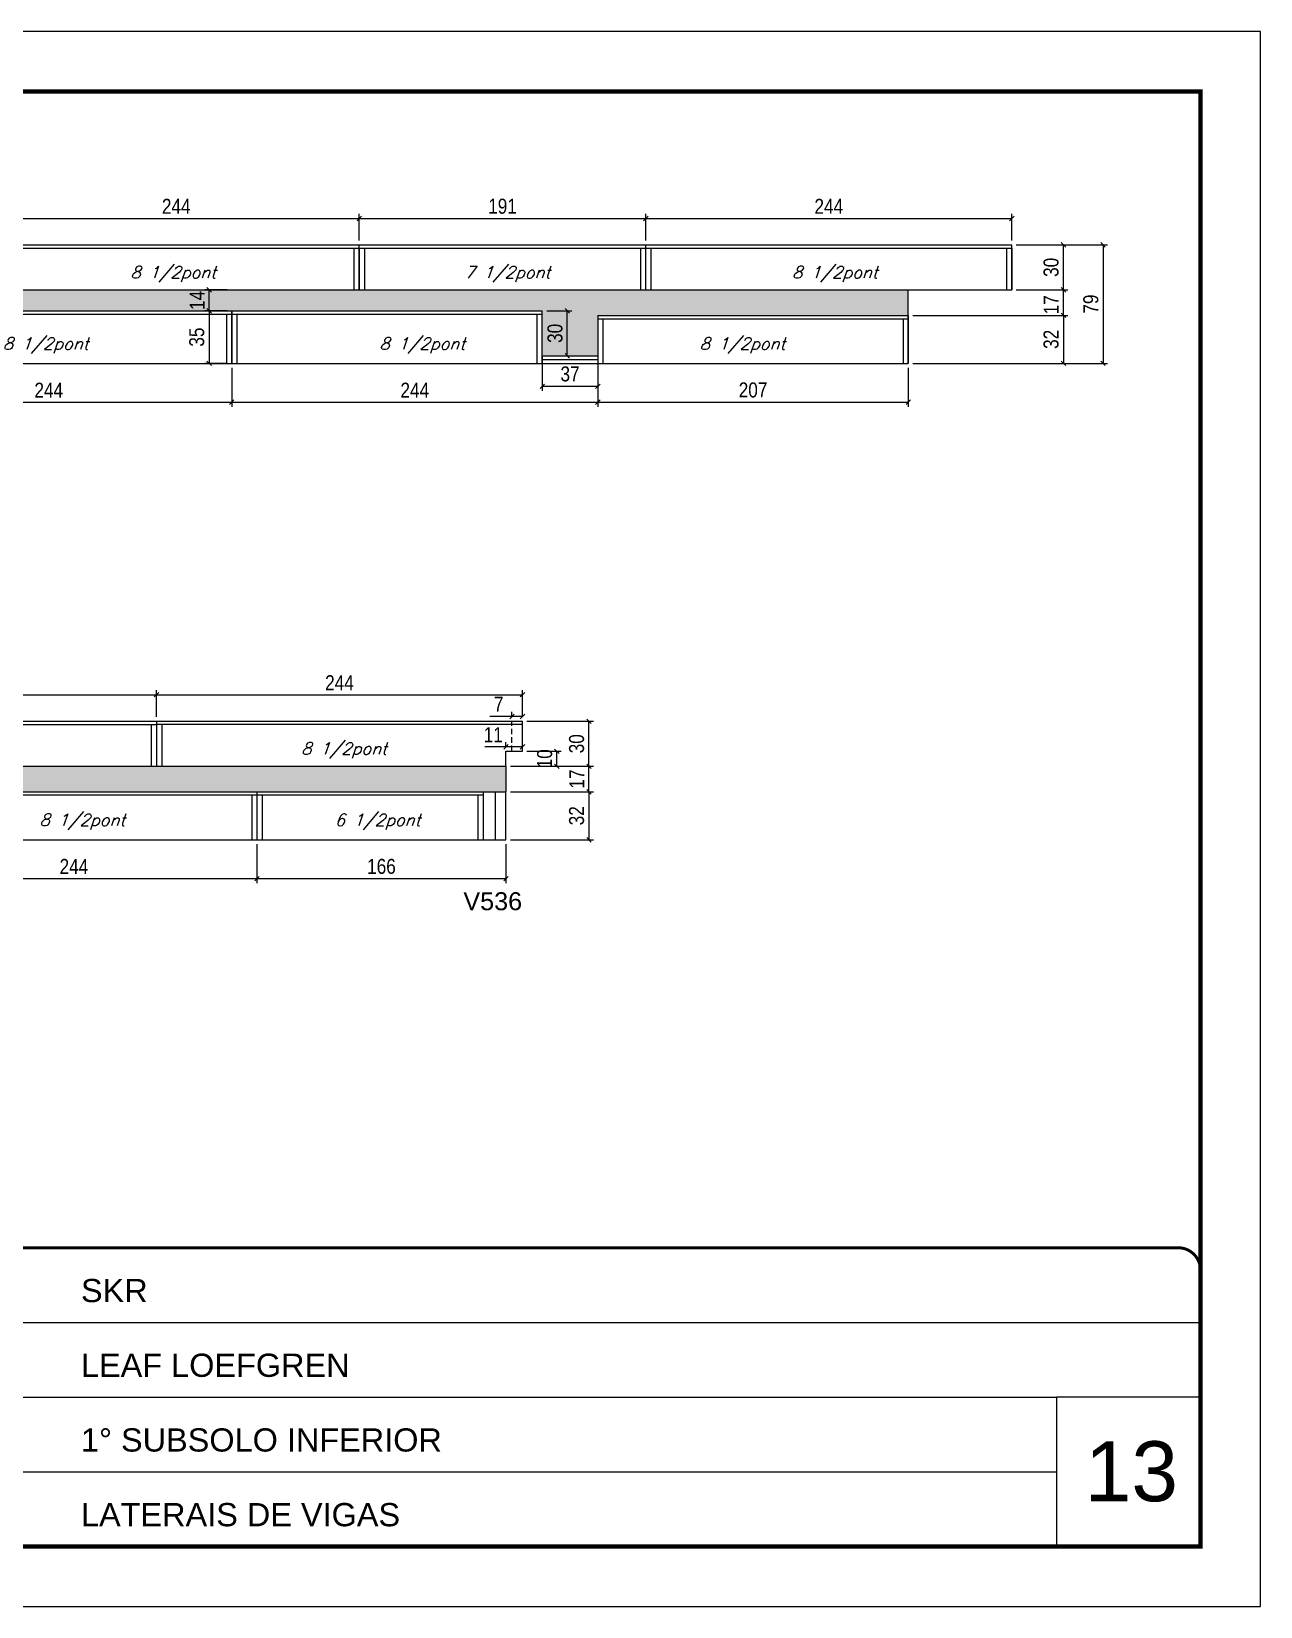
# Model space of a CAD drawing. Extents: x 3309 to 9590, y -2522 to 14608.
# Drawn here: x 3975 to 4794, y 10112 to 11162 of the extents above; entities that cross this region are included whole.
import ezdxf

# ---------------------------------------------------------------- set-up
doc = ezdxf.new("R2010")
doc.units = 0
for name, pattern in [('CONTINUO', [0]), ('DASHED', [0.75, 0.5, -0.25]), ('HIDDEN', [0.375, 0.25, -0.125])]:
    doc.linetypes.add(name, pattern=pattern)
for name, color, linetype in [('5', 5, 'Continuous'), ('COTA', 241, 'Continuous'), ('Painéis', 200, 'Continuous'), ('SARR_2.2x7', 40, 'Continuous'), ('SARR_3.5x7', 81, 'Continuous'), ('SARR_EDITAR', 141, 'Continuous'), ('texto', 7, 'Continuous')]:
    doc.layers.add(name, color=color, linetype=linetype)
for name, color, linetype, lineweight in [('CARIMBO', 255, 'Continuous', 9), ('Folhas', 255, 'Continuous', 9), ('SARRAFO DE PRESSAO', 251, 'DASHED', 9)]:
    doc.layers.add(name, color=color, linetype=linetype, lineweight=lineweight)
doc.styles.add('ARIAL', font='arial.ttf')
doc.styles.add('COTA TECNICA', font='techl___.ttf', dxfattribs={"height": 10})
doc.styles.add('Romans', font='romans.shx')
doc.styles.get("Standard").update_dxf_attribs({"font": 'arial.ttf'})
doc.dimstyles.new('PAINEL', dxfattribs={"dimtxt": 10, "dimasz": 3, "dimexe": 3, "dimexo": 3, "dimgap": 3, "dimtad": 1, "dimdec": 1, "dimzin": 12, "dimdsep": 46, "dimtxsty": 'COTA TECNICA', "dimblk1": 'OBLIQUE', "dimblk2": 'OBLIQUE', "dimsah": 1, "dimcen": 0.9, "dimclrd": 4, "dimclre": 4, "dimclrt": 240, "dimadec": 1, "dimazin": 3, "dimtfac": 1, "dimtdec": 1, "dimtmove": 0, "dimatfit": 3, "dimfxl": 1, "dimtolj": 1, "dimtzin": 12, "dimarcsym": 0})

# ---------------------------------------------------------------- blocks, each defined once
blk = doc.blocks.new('9999999999')
at = {"color": 30, "linetype": 'CONTINUO'}
for p, q in [((98564.6, 34379.6), (99584, 34379.6)), ((98564.6, 34329.8), (99488, 34329.8)), ((99584, 34329.8), (99488, 34329.8)), ((99488, 34329.8), (99488, 34230.2)), ((98564.6, 34280), (99488, 34280))]:
    blk.add_line(p, q, dxfattribs=at)
at = {"color": 30, "linetype": 'CONTINUO', "const_width": 2}
blk.add_lwpolyline([(99584, 34230.2), (99584, 34414.4, 0.414214), (99569, 34429.4), (98229, 34429.4, 0.414214), (98214, 34414.4), (98214, 34245.2, 0.414214), (98229, 34230.2), (99584, 34230.2)], format="xyb", dxfattribs=at)
at = {"layer": 'Folhas'}
blk.add_lwpolyline([(98139, 34190.2), (99624, 34190.2), (99624, 35240.2), (98139, 35240.2)], close=True, dxfattribs=at)
at = {"layer": 'Folhas', "color": 30, "const_width": 3}
blk.add_lwpolyline([(98214, 34230.2), (99584, 34230.2), (99584, 35200.2), (98214, 35200.2)], close=True, dxfattribs=at)
at = {"color": 7, "linetype": 'Continuous', "ltscale": 5, "style": 'ARIAL'}
for s, height, p in [('SKR', 15.48, (98837.7, 34393.1)), ('LEAF LOEFGREN', 15.483, (98837.7, 34343.3)), ('1° SUBSOLO INFERIOR', 15.483, (98837.7, 34293.5)), ('LATERAIS DE VIGAS', 15.483, (98837.7, 34243.7))]:
    blk.add_text(s, height=height, dxfattribs=at).set_placement(p)
blk = doc.blocks.new('_Oblique')
at = {"color": 0, "linetype": 'ByBlock', "lineweight": -2}
blk.add_line((-0.5, -0.5), (0.5, 0.5), dxfattribs=at)
blk = doc.blocks.new('*D157')
at = {"layer": 'COTA', "color": 4, "linetype": 'ByBlock', "lineweight": -2, "transparency": 16777216}
for p, q in [((4108.6, 10937.9), (4108.6, 10912)), ((4352.6, 10937.9), (4352.6, 10912)), ((4108.6, 10915), (4352.6, 10915))]:
    blk.add_line(p, q, dxfattribs=at)
at = {"layer": 'Defpoints', "color": 0, "linetype": 'ByBlock', "transparency": 16777216}
for p in [(4108.6, 10940.9), (4352.6, 10940.9), (4352.6, 10915)]:
    blk.add_point(p, dxfattribs=at)
at = {"layer": 'COTA', "color": 4, "linetype": 'ByBlock', "lineweight": -2, "transparency": 16777216, "xscale": 3, "yscale": 3, "zscale": 3, "rotation": 180}
blk.add_blockref('_Oblique', (4108.6, 10915), dxfattribs=at)
at = {"layer": 'COTA', "color": 4, "linetype": 'ByBlock', "lineweight": -2, "transparency": 16777216, "xscale": 3, "yscale": 3, "zscale": 3}
blk.add_blockref('_Oblique', (4352.6, 10915), dxfattribs=at)
at = {"layer": 'COTA', "color": 240, "linetype": 'ByBlock', "transparency": 16777216, "insert": (4230.6, 10923), "char_height": 10, "attachment_point": 5, "style": 'COTA TECNICA'}
blk.add_mtext('\\A1;244', dxfattribs=at)
blk = doc.blocks.new('*D160')
at = {"layer": 'COTA', "color": 4, "lineweight": -2, "transparency": 16777216}
for p, q in [((3864.6, 10937.9), (3864.6, 10912)), ((4108.6, 10937.9), (4108.6, 10912)), ((3864.6, 10915), (4108.6, 10915))]:
    blk.add_line(p, q, dxfattribs=at)
at = {"layer": 'Defpoints', "color": 0, "transparency": 16777216}
for p in [(3864.6, 10940.9, 0), (4108.6, 10940.9, 0), (4108.6, 10915)]:
    blk.add_point(p, dxfattribs=at)
at = {"layer": 'COTA', "color": 4, "lineweight": -2, "transparency": 16777216, "xscale": 3, "yscale": 3, "zscale": 3, "rotation": 180}
blk.add_blockref('_Oblique', (3864.6, 10915), dxfattribs=at)
at = {"layer": 'COTA', "color": 4, "lineweight": -2, "transparency": 16777216, "xscale": 3, "yscale": 3, "zscale": 3}
blk.add_blockref('_Oblique', (4108.6, 10915), dxfattribs=at)
at = {"layer": 'COTA', "color": 240, "transparency": 16777216, "insert": (3986.6, 10923), "char_height": 10, "attachment_point": 5, "style": 'COTA TECNICA'}
blk.add_mtext('\\A1;244', dxfattribs=at)
blk = doc.blocks.new('*D164')
at = {"layer": 'COTA', "color": 4, "lineweight": -2, "transparency": 16777216}
for p, q in [((4384.6, 11022.9), (4384.6, 11040.5)), ((4384.6, 11037.5), (4628.6, 11037.5)), ((4628.6, 11022.9), (4628.6, 11040.5))]:
    blk.add_line(p, q, dxfattribs=at)
at = {"layer": 'Defpoints', "color": 0, "transparency": 16777216}
for p in [(4628.6, 11037.5), (4384.6, 11019.9, 0), (4628.6, 11019.9, 0)]:
    blk.add_point(p, dxfattribs=at)
at = {"layer": 'COTA', "color": 4, "lineweight": -2, "transparency": 16777216, "xscale": 3, "yscale": 3, "zscale": 3, "rotation": 180}
blk.add_blockref('_Oblique', (4384.6, 11037.5), dxfattribs=at)
at = {"layer": 'COTA', "color": 4, "lineweight": -2, "transparency": 16777216, "xscale": 3, "yscale": 3, "zscale": 3}
blk.add_blockref('_Oblique', (4628.6, 11037.5), dxfattribs=at)
at = {"layer": 'COTA', "color": 240, "transparency": 16777216, "insert": (4506.6, 11045.6), "char_height": 10, "attachment_point": 5, "style": 'COTA TECNICA'}
blk.add_mtext('\\A1;244', dxfattribs=at)
blk = doc.blocks.new('*D168')
at = {"layer": 'COTA', "color": 4, "lineweight": -2, "transparency": 16777216}
for p, q in [((3881.4, 10620.3), (3881.4, 10594.4)), ((4125.4, 10620.3), (4125.4, 10594.4)), ((3881.4, 10597.4), (4125.4, 10597.4))]:
    blk.add_line(p, q, dxfattribs=at)
at = {"layer": 'Defpoints', "color": 0, "transparency": 16777216}
for p in [(3881.4, 10623.3, 0), (4125.4, 10623.3, 0), (4125.4, 10597.4)]:
    blk.add_point(p, dxfattribs=at)
at = {"layer": 'COTA', "color": 4, "lineweight": -2, "transparency": 16777216, "xscale": 3, "yscale": 3, "zscale": 3, "rotation": 180}
blk.add_blockref('_Oblique', (3881.4, 10597.4), dxfattribs=at)
at = {"layer": 'COTA', "color": 4, "lineweight": -2, "transparency": 16777216, "xscale": 3, "yscale": 3, "zscale": 3}
blk.add_blockref('_Oblique', (4125.4, 10597.4), dxfattribs=at)
at = {"layer": 'COTA', "color": 240, "transparency": 16777216, "insert": (4003.4, 10605.5), "char_height": 10, "attachment_point": 5, "style": 'COTA TECNICA'}
blk.add_mtext('\\A1;244', dxfattribs=at)
blk = doc.blocks.new('*D165')
at = {"layer": 'COTA', "color": 4, "lineweight": -2, "transparency": 16777216}
for p, q in [((4125.4, 10620.3), (4125.4, 10594.4)), ((4291.4, 10620.3), (4291.4, 10594.4)), ((4125.4, 10597.4), (4291.4, 10597.4))]:
    blk.add_line(p, q, dxfattribs=at)
at = {"layer": 'Defpoints', "color": 0, "transparency": 16777216}
for p in [(4125.4, 10623.3, 0), (4291.4, 10623.3, 0), (4291.4, 10597.4)]:
    blk.add_point(p, dxfattribs=at)
at = {"layer": 'COTA', "color": 4, "lineweight": -2, "transparency": 16777216, "xscale": 3, "yscale": 3, "zscale": 3, "rotation": 180}
blk.add_blockref('_Oblique', (4125.4, 10597.4), dxfattribs=at)
at = {"layer": 'COTA', "color": 4, "lineweight": -2, "transparency": 16777216, "xscale": 3, "yscale": 3, "zscale": 3}
blk.add_blockref('_Oblique', (4291.4, 10597.4), dxfattribs=at)
at = {"layer": 'COTA', "color": 240, "transparency": 16777216, "insert": (4208.4, 10605.5), "char_height": 10, "attachment_point": 5, "style": 'COTA TECNICA'}
blk.add_mtext('\\A1;166', dxfattribs=at)
blk = doc.blocks.new('*D166')
at = {"layer": 'COTA', "color": 4, "lineweight": -2, "transparency": 16777216}
for p, q in [((4294.4, 10655.3), (4349.7, 10655.3)), ((4346.7, 10655.3), (4346.7, 10623.3)), ((4294.4, 10623.3), (4349.7, 10623.3))]:
    blk.add_line(p, q, dxfattribs=at)
at = {"layer": 'Defpoints', "color": 0, "transparency": 16777216}
for p in [(4291.4, 10655.3, 0), (4291.4, 10623.3, 0), (4346.7, 10623.3)]:
    blk.add_point(p, dxfattribs=at)
at = {"layer": 'COTA', "color": 4, "lineweight": -2, "transparency": 16777216, "xscale": 3, "yscale": 3, "zscale": 3}
for p, rotation in [((4346.7, 10655.3), 90), ((4346.7, 10623.3), 270)]:
    blk.add_blockref('_Oblique', p, dxfattribs=dict(at, rotation=rotation))
at = {"layer": 'COTA', "color": 240, "transparency": 16777216, "insert": (4338.5, 10639.3), "char_height": 10, "attachment_point": 5, "rotation": 90, "style": 'COTA TECNICA'}
blk.add_mtext('\\A1;32', dxfattribs=at)
blk = doc.blocks.new('*D174')
at = {"layer": 'COTA', "color": 4, "lineweight": -2, "transparency": 16777216}
for p, q in [((4562.6, 10972.9), (4666, 10972.9)), ((4663, 10972.9), (4663, 10940.9)), ((4562.6, 10940.9), (4666, 10940.9))]:
    blk.add_line(p, q, dxfattribs=at)
at = {"layer": 'Defpoints', "color": 0, "transparency": 16777216}
for p in [(4559.6, 10972.9), (4559.6, 10940.9), (4663, 10940.9)]:
    blk.add_point(p, dxfattribs=at)
at = {"layer": 'COTA', "color": 4, "lineweight": -2, "transparency": 16777216, "xscale": 3, "yscale": 3, "zscale": 3}
for p, rotation in [((4663, 10972.9), 90), ((4663, 10940.9), 270)]:
    blk.add_blockref('_Oblique', p, dxfattribs=dict(at, rotation=rotation))
at = {"layer": 'COTA', "color": 240, "transparency": 16777216, "insert": (4654.8, 10956.9), "char_height": 10, "attachment_point": 5, "rotation": 90, "style": 'COTA TECNICA'}
blk.add_mtext('\\A1;32', dxfattribs=at)
blk = doc.blocks.new('*D175')
at = {"layer": 'COTA', "color": 4, "lineweight": -2, "transparency": 16777216}
for p, q in [((4631.6, 10989.9), (4666, 10989.9)), ((4663, 10972.9), (4663, 10989.9)), ((4562.6, 10972.9), (4666, 10972.9))]:
    blk.add_line(p, q, dxfattribs=at)
at = {"layer": 'Defpoints', "color": 0, "transparency": 16777216}
for p in [(4628.6, 10989.9), (4663, 10989.9), (4559.6, 10972.9)]:
    blk.add_point(p, dxfattribs=at)
at = {"layer": 'COTA', "color": 4, "lineweight": -2, "transparency": 16777216, "xscale": 3, "yscale": 3, "zscale": 3}
for p, rotation in [((4663, 10989.9), 90), ((4663, 10972.9), 270)]:
    blk.add_blockref('_Oblique', p, dxfattribs=dict(at, rotation=rotation))
at = {"layer": 'COTA', "color": 240, "transparency": 16777216, "insert": (4654.9, 10979.9), "char_height": 10, "attachment_point": 5, "rotation": 90, "style": 'COTA TECNICA'}
blk.add_mtext('\\A1;17', dxfattribs=at)
blk = doc.blocks.new('*D176')
at = {"layer": 'COTA', "color": 4, "lineweight": -2, "transparency": 16777216}
for p, q in [((4631.6, 11019.9), (4666, 11019.9)), ((4663, 10989.9), (4663, 11019.9)), ((4631.6, 10989.9), (4666, 10989.9))]:
    blk.add_line(p, q, dxfattribs=at)
at = {"layer": 'Defpoints', "color": 0, "transparency": 16777216}
for p in [(4628.6, 11019.9), (4663, 11019.9), (4628.6, 10989.9)]:
    blk.add_point(p, dxfattribs=at)
at = {"layer": 'COTA', "color": 4, "lineweight": -2, "transparency": 16777216, "xscale": 3, "yscale": 3, "zscale": 3}
for p, rotation in [((4663, 11019.9), 90), ((4663, 10989.9), 270)]:
    blk.add_blockref('_Oblique', p, dxfattribs=dict(at, rotation=rotation))
at = {"layer": 'COTA', "color": 240, "transparency": 16777216, "insert": (4654.8, 11004.9), "char_height": 10, "attachment_point": 5, "rotation": 90, "style": 'COTA TECNICA'}
blk.add_mtext('\\A1;30', dxfattribs=at)
blk = doc.blocks.new('*D177')
at = {"layer": 'COTA', "color": 4, "lineweight": -2, "transparency": 16777216}
for p, q in [((4352.6, 10937.9), (4352.6, 10912)), ((4559.6, 10937.9), (4559.6, 10912)), ((4352.6, 10915), (4559.6, 10915))]:
    blk.add_line(p, q, dxfattribs=at)
at = {"layer": 'Defpoints', "color": 0, "transparency": 16777216}
for p in [(4352.6, 10940.9), (4559.6, 10940.9), (4559.6, 10915)]:
    blk.add_point(p, dxfattribs=at)
at = {"layer": 'COTA', "color": 4, "lineweight": -2, "transparency": 16777216, "xscale": 3, "yscale": 3, "zscale": 3, "rotation": 180}
blk.add_blockref('_Oblique', (4352.6, 10915), dxfattribs=at)
at = {"layer": 'COTA', "color": 4, "lineweight": -2, "transparency": 16777216, "xscale": 3, "yscale": 3, "zscale": 3}
blk.add_blockref('_Oblique', (4559.6, 10915), dxfattribs=at)
at = {"layer": 'COTA', "color": 240, "transparency": 16777216, "insert": (4456.1, 10923.1), "char_height": 10, "attachment_point": 5, "style": 'COTA TECNICA'}
blk.add_mtext('\\A1;207', dxfattribs=at)
blk = doc.blocks.new('*D180')
at = {"layer": 'COTA', "color": 4, "lineweight": -2, "transparency": 16777216}
for p, q in [((4294.4, 10672.3), (4349.7, 10672.3)), ((4346.7, 10655.3), (4346.7, 10672.3)), ((4294.4, 10655.3), (4349.7, 10655.3))]:
    blk.add_line(p, q, dxfattribs=at)
at = {"layer": 'Defpoints', "color": 0, "transparency": 16777216}
for p in [(4291.4, 10672.3), (4346.7, 10672.3), (4291.4, 10655.3)]:
    blk.add_point(p, dxfattribs=at)
at = {"layer": 'COTA', "color": 4, "lineweight": -2, "transparency": 16777216, "xscale": 3, "yscale": 3, "zscale": 3}
for p, rotation in [((4346.7, 10672.3), 90), ((4346.7, 10655.3), 270)]:
    blk.add_blockref('_Oblique', p, dxfattribs=dict(at, rotation=rotation))
at = {"layer": 'COTA', "color": 240, "transparency": 16777216, "insert": (4338.7, 10663.8), "char_height": 10, "attachment_point": 5, "rotation": 90, "style": 'COTA TECNICA'}
blk.add_mtext('\\A1;17', dxfattribs=at)
blk = doc.blocks.new('*D181')
at = {"layer": 'COTA', "color": 4, "lineweight": -2, "transparency": 16777216}
for p, q in [((4305.4, 10702.3), (4349.7, 10702.3)), ((4346.7, 10672.3), (4346.7, 10702.3)), ((4294.4, 10672.3), (4349.7, 10672.3))]:
    blk.add_line(p, q, dxfattribs=at)
at = {"layer": 'Defpoints', "color": 0, "transparency": 16777216}
for p in [(4302.4, 10702.3), (4346.7, 10702.3), (4291.4, 10672.3)]:
    blk.add_point(p, dxfattribs=at)
at = {"layer": 'COTA', "color": 4, "lineweight": -2, "transparency": 16777216, "xscale": 3, "yscale": 3, "zscale": 3}
for p, rotation in [((4346.7, 10702.3), 90), ((4346.7, 10672.3), 270)]:
    blk.add_blockref('_Oblique', p, dxfattribs=dict(at, rotation=rotation))
at = {"layer": 'COTA', "color": 240, "transparency": 16777216, "insert": (4338.5, 10687.3), "char_height": 10, "attachment_point": 5, "rotation": 90, "style": 'COTA TECNICA'}
blk.add_mtext('\\A1;30', dxfattribs=at)
blk = doc.blocks.new('*D182')
at = {"layer": 'COTA', "color": 4, "lineweight": -2, "transparency": 16777216}
for p, q in [((3814.4, 10705.3), (3814.4, 10723)), ((4058.4, 10705.3), (4058.4, 10723)), ((3814.4, 10720), (4058.4, 10720))]:
    blk.add_line(p, q, dxfattribs=at)
at = {"layer": 'Defpoints', "color": 0, "transparency": 16777216}
for p in [(4058.4, 10720), (3814.4, 10702.3, 0), (4058.4, 10702.3, 0)]:
    blk.add_point(p, dxfattribs=at)
at = {"layer": 'COTA', "color": 4, "lineweight": -2, "transparency": 16777216, "xscale": 3, "yscale": 3, "zscale": 3, "rotation": 180}
blk.add_blockref('_Oblique', (3814.4, 10720), dxfattribs=at)
at = {"layer": 'COTA', "color": 4, "lineweight": -2, "transparency": 16777216, "xscale": 3, "yscale": 3, "zscale": 3}
blk.add_blockref('_Oblique', (4058.4, 10720), dxfattribs=at)
at = {"layer": 'COTA', "color": 240, "transparency": 16777216, "insert": (3936.4, 10728), "char_height": 10, "attachment_point": 5, "style": 'COTA TECNICA'}
blk.add_mtext('\\A1;244', dxfattribs=at)
blk = doc.blocks.new('*D183')
at = {"layer": 'COTA', "color": 4, "lineweight": -2, "transparency": 16777216}
for p, q in [((4058.4, 10705.3), (4058.4, 10723)), ((4302.4, 10705.3), (4302.4, 10723)), ((4058.4, 10720), (4302.4, 10720))]:
    blk.add_line(p, q, dxfattribs=at)
at = {"layer": 'Defpoints', "color": 0, "transparency": 16777216}
for p in [(4302.4, 10720), (4058.4, 10702.3, 0), (4302.4, 10702.3)]:
    blk.add_point(p, dxfattribs=at)
at = {"layer": 'COTA', "color": 4, "lineweight": -2, "transparency": 16777216, "xscale": 3, "yscale": 3, "zscale": 3, "rotation": 180}
blk.add_blockref('_Oblique', (4058.4, 10720), dxfattribs=at)
at = {"layer": 'COTA', "color": 4, "lineweight": -2, "transparency": 16777216, "xscale": 3, "yscale": 3, "zscale": 3}
blk.add_blockref('_Oblique', (4302.4, 10720), dxfattribs=at)
at = {"layer": 'COTA', "color": 240, "transparency": 16777216, "insert": (4180.4, 10728), "char_height": 10, "attachment_point": 5, "style": 'COTA TECNICA'}
blk.add_mtext('\\A1;244', dxfattribs=at)
blk = doc.blocks.new('*D184')
at = {"layer": 'COTA', "color": 4, "lineweight": -2, "transparency": 16777216}
for p, q in [((3949.6, 11022.9), (3949.6, 11040.5)), ((3949.6, 11037.5), (4193.6, 11037.5)), ((4193.6, 11022.9), (4193.6, 11040.5))]:
    blk.add_line(p, q, dxfattribs=at)
at = {"layer": 'Defpoints', "color": 0, "transparency": 16777216}
for p in [(4193.6, 11037.5), (3949.6, 11019.9), (4193.6, 11019.9)]:
    blk.add_point(p, dxfattribs=at)
at = {"layer": 'COTA', "color": 4, "lineweight": -2, "transparency": 16777216, "xscale": 3, "yscale": 3, "zscale": 3, "rotation": 180}
blk.add_blockref('_Oblique', (3949.6, 11037.5), dxfattribs=at)
at = {"layer": 'COTA', "color": 4, "lineweight": -2, "transparency": 16777216, "xscale": 3, "yscale": 3, "zscale": 3}
blk.add_blockref('_Oblique', (4193.6, 11037.5), dxfattribs=at)
at = {"layer": 'COTA', "color": 240, "transparency": 16777216, "insert": (4071.6, 11045.6), "char_height": 10, "attachment_point": 5, "style": 'COTA TECNICA'}
blk.add_mtext('\\A1;244', dxfattribs=at)
blk = doc.blocks.new('*D185')
at = {"layer": 'COTA', "color": 4, "lineweight": -2, "transparency": 16777216}
for p, q in [((4193.6, 11022.9), (4193.6, 11040.5)), ((4193.6, 11037.5), (4384.6, 11037.5)), ((4384.6, 11022.9), (4384.6, 11040.5))]:
    blk.add_line(p, q, dxfattribs=at)
at = {"layer": 'Defpoints', "color": 0, "transparency": 16777216}
for p in [(4384.6, 11037.5), (4193.6, 11019.9), (4384.6, 11019.9)]:
    blk.add_point(p, dxfattribs=at)
at = {"layer": 'COTA', "color": 4, "lineweight": -2, "transparency": 16777216, "xscale": 3, "yscale": 3, "zscale": 3, "rotation": 180}
blk.add_blockref('_Oblique', (4193.6, 11037.5), dxfattribs=at)
at = {"layer": 'COTA', "color": 4, "lineweight": -2, "transparency": 16777216, "xscale": 3, "yscale": 3, "zscale": 3}
blk.add_blockref('_Oblique', (4384.6, 11037.5), dxfattribs=at)
at = {"layer": 'COTA', "color": 240, "transparency": 16777216, "insert": (4289.1, 11045.6), "char_height": 10, "attachment_point": 5, "style": 'COTA TECNICA'}
blk.add_mtext('\\A1;191', dxfattribs=at)
blk = doc.blocks.new('*D186')
at = {"layer": 'COTA', "color": 4, "lineweight": -2, "transparency": 16777216}
for p, q in [((4631.6, 11019.9), (4692.4, 11019.9)), ((4689.4, 11019.9), (4689.4, 10940.9)), ((4562.6, 10940.9), (4692.4, 10940.9))]:
    blk.add_line(p, q, dxfattribs=at)
at = {"layer": 'Defpoints', "color": 0, "transparency": 16777216}
for p in [(4628.6, 11019.9), (4559.6, 10940.9), (4689.4, 10940.9)]:
    blk.add_point(p, dxfattribs=at)
at = {"layer": 'COTA', "color": 4, "lineweight": -2, "transparency": 16777216, "xscale": 3, "yscale": 3, "zscale": 3}
for p, rotation in [((4689.4, 11019.9), 90), ((4689.4, 10940.9), 270)]:
    blk.add_blockref('_Oblique', p, dxfattribs=dict(at, rotation=rotation))
at = {"layer": 'COTA', "color": 240, "transparency": 16777216, "insert": (4681.3, 10980.4), "char_height": 10, "attachment_point": 5, "rotation": 90, "style": 'COTA TECNICA'}
blk.add_mtext('\\A1;79', dxfattribs=at)
blk = doc.blocks.new('*D187')
at = {"layer": 'COTA', "color": 4, "lineweight": -2, "transparency": 16777216}
for p, q in [((4295.4, 10705.5), (4280.7, 10705.5)), ((4295.4, 10705.3), (4295.4, 10708.5)), ((4302.4, 10705.5), (4295.4, 10705.5)), ((4302.4, 10705.3), (4302.4, 10708.5))]:
    blk.add_line(p, q, dxfattribs=at)
at = {"layer": 'Defpoints', "color": 0, "transparency": 16777216}
for p in [(4295.4, 10705.5), (4295.4, 10702.3), (4302.4, 10702.3)]:
    blk.add_point(p, dxfattribs=at)
at = {"layer": 'COTA', "color": 4, "lineweight": -2, "transparency": 16777216, "xscale": 3, "yscale": 3, "zscale": 3, "rotation": 180}
blk.add_blockref('_Oblique', (4295.4, 10705.5), dxfattribs=at)
at = {"layer": 'COTA', "color": 4, "lineweight": -2, "transparency": 16777216, "xscale": 3, "yscale": 3, "zscale": 3}
blk.add_blockref('_Oblique', (4302.4, 10705.5), dxfattribs=at)
at = {"layer": 'COTA', "color": 240, "transparency": 16777216, "insert": (4286.5, 10713.6), "char_height": 10, "attachment_point": 5, "style": 'COTA TECNICA'}
blk.add_mtext('\\A1;7', dxfattribs=at)
blk = doc.blocks.new('*D188')
at = {"layer": 'COTA', "color": 4, "lineweight": -2, "transparency": 16777216}
for p, q in [((4305.4, 10682.3), (4328.3, 10682.3)), ((4325.3, 10672.3), (4325.3, 10682.3)), ((4294.8, 10672.3), (4328.3, 10672.3))]:
    blk.add_line(p, q, dxfattribs=at)
at = {"layer": 'Defpoints', "color": 0, "transparency": 16777216}
for p in [(4302.4, 10682.3), (4325.3, 10682.3), (4291.8, 10672.3)]:
    blk.add_point(p, dxfattribs=at)
at = {"layer": 'COTA', "color": 4, "lineweight": -2, "transparency": 16777216, "xscale": 3, "yscale": 3, "zscale": 3}
for p, rotation in [((4325.3, 10682.3), 90), ((4325.3, 10672.3), 270)]:
    blk.add_blockref('_Oblique', p, dxfattribs=dict(at, rotation=rotation))
at = {"layer": 'COTA', "color": 240, "transparency": 16777216, "insert": (4317.2, 10677.3), "char_height": 10, "attachment_point": 5, "rotation": 90, "style": 'COTA TECNICA'}
blk.add_mtext('\\A1;10', dxfattribs=at)
blk = doc.blocks.new('*D189')
at = {"layer": 'COTA', "color": 4, "lineweight": -2, "transparency": 16777216}
for p, q in [((4291.4, 10685.3), (4277.3, 10685.3)), ((4291.4, 10685.3), (4291.4, 10688.3)), ((4302.4, 10685.3), (4291.4, 10685.3)), ((4302.4, 10685.3), (4302.4, 10688.3))]:
    blk.add_line(p, q, dxfattribs=at)
at = {"layer": 'Defpoints', "color": 0, "transparency": 16777216}
for p in [(4291.4, 10685.3), (4291.4, 10682.3), (4302.4, 10682.3)]:
    blk.add_point(p, dxfattribs=at)
at = {"layer": 'COTA', "color": 4, "lineweight": -2, "transparency": 16777216, "xscale": 3, "yscale": 3, "zscale": 3, "rotation": 180}
blk.add_blockref('_Oblique', (4291.4, 10685.3), dxfattribs=at)
at = {"layer": 'COTA', "color": 4, "lineweight": -2, "transparency": 16777216, "xscale": 3, "yscale": 3, "zscale": 3}
blk.add_blockref('_Oblique', (4302.4, 10685.3), dxfattribs=at)
at = {"layer": 'COTA', "color": 240, "transparency": 16777216, "insert": (4282.9, 10693.3), "char_height": 10, "attachment_point": 5, "style": 'COTA TECNICA'}
blk.add_mtext('\\A1;11', dxfattribs=at)
blk = doc.blocks.new('*D193')
at = {"layer": 'COTA', "color": 4, "lineweight": -2, "transparency": 16777216}
for p, q in [((4318.6, 10975.9), (4335.3, 10975.9)), ((4332.3, 10945.9), (4332.3, 10975.9)), ((4318.6, 10945.9), (4335.3, 10945.9))]:
    blk.add_line(p, q, dxfattribs=at)
at = {"layer": 'Defpoints', "color": 0, "transparency": 16777216}
for p in [(4315.6, 10975.9), (4332.3, 10975.9), (4315.6, 10945.9)]:
    blk.add_point(p, dxfattribs=at)
at = {"layer": 'COTA', "color": 4, "lineweight": -2, "transparency": 16777216, "xscale": 3, "yscale": 3, "zscale": 3}
for p, rotation in [((4332.3, 10975.9), 90), ((4332.3, 10945.9), 270)]:
    blk.add_blockref('_Oblique', p, dxfattribs=dict(at, rotation=rotation))
at = {"layer": 'COTA', "color": 240, "transparency": 16777216, "insert": (4324.1, 10960.9), "char_height": 10, "attachment_point": 5, "rotation": 90, "style": 'COTA TECNICA'}
blk.add_mtext('\\A1;30', dxfattribs=at)
blk = doc.blocks.new('*D194')
at = {"layer": 'COTA', "color": 4, "lineweight": -2, "transparency": 16777216}
for p, q in [((4315.6, 10942.9), (4315.6, 10922.6)), ((4352.6, 10942.9), (4352.6, 10922.6)), ((4315.6, 10925.6), (4352.6, 10925.6))]:
    blk.add_line(p, q, dxfattribs=at)
at = {"layer": 'Defpoints', "color": 0, "transparency": 16777216}
for p in [(4315.6, 10945.9), (4352.6, 10945.9), (4352.6, 10925.6)]:
    blk.add_point(p, dxfattribs=at)
at = {"layer": 'COTA', "color": 4, "lineweight": -2, "transparency": 16777216, "xscale": 3, "yscale": 3, "zscale": 3, "rotation": 180}
blk.add_blockref('_Oblique', (4315.6, 10925.6), dxfattribs=at)
at = {"layer": 'COTA', "color": 4, "lineweight": -2, "transparency": 16777216, "xscale": 3, "yscale": 3, "zscale": 3}
blk.add_blockref('_Oblique', (4352.6, 10925.6), dxfattribs=at)
at = {"layer": 'COTA', "color": 240, "transparency": 16777216, "insert": (4334.1, 10933.8), "char_height": 10, "attachment_point": 5, "style": 'COTA TECNICA'}
blk.add_mtext('\\A1;37', dxfattribs=at)
blk = doc.blocks.new('*D195')
at = {"layer": 'COTA', "color": 4, "lineweight": -2, "transparency": 16777216}
for p, q in [((4105.6, 10975.9), (4090.6, 10975.9)), ((4093.6, 10975.9), (4093.6, 10940.9)), ((4105.6, 10940.9), (4090.6, 10940.9))]:
    blk.add_line(p, q, dxfattribs=at)
at = {"layer": 'Defpoints', "color": 0, "transparency": 16777216}
for p in [(4108.6, 10975.9), (4093.6, 10940.9), (4108.6, 10940.9)]:
    blk.add_point(p, dxfattribs=at)
at = {"layer": 'COTA', "color": 4, "lineweight": -2, "transparency": 16777216, "xscale": 3, "yscale": 3, "zscale": 3}
for p, rotation in [((4093.6, 10975.9), 90), ((4093.6, 10940.9), 270)]:
    blk.add_blockref('_Oblique', p, dxfattribs=dict(at, rotation=rotation))
at = {"layer": 'COTA', "color": 240, "transparency": 16777216, "insert": (4085.3, 10958.4), "char_height": 10, "attachment_point": 5, "rotation": 90, "style": 'COTA TECNICA'}
blk.add_mtext('\\A1;35', dxfattribs=at)
blk = doc.blocks.new('*D196')
at = {"layer": 'COTA', "color": 4, "lineweight": -2, "transparency": 16777216}
for p, q in [((4105.6, 10989.9), (4090.6, 10989.9)), ((4093.6, 10975.9), (4093.6, 10989.9)), ((4105.6, 10975.9), (4090.6, 10975.9))]:
    blk.add_line(p, q, dxfattribs=at)
at = {"layer": 'Defpoints', "color": 0, "transparency": 16777216}
for p in [(4093.6, 10989.9), (4108.6, 10989.9), (4108.6, 10975.9)]:
    blk.add_point(p, dxfattribs=at)
at = {"layer": 'COTA', "color": 4, "lineweight": -2, "transparency": 16777216, "xscale": 3, "yscale": 3, "zscale": 3}
for p, rotation in [((4093.6, 10989.9), 90), ((4093.6, 10975.9), 270)]:
    blk.add_blockref('_Oblique', p, dxfattribs=dict(at, rotation=rotation))
at = {"layer": 'COTA', "color": 240, "transparency": 16777216, "insert": (4085.5, 10982.9), "char_height": 10, "attachment_point": 5, "rotation": 90, "style": 'COTA TECNICA'}
blk.add_mtext('\\A1;14', dxfattribs=at)

msp = doc.modelspace()

# ---------------------------------------------------------------- hatches: boundary and pattern name
at = {"layer": 'COTA'}
h = msp.add_hatch(dxfattribs=at)
h.set_pattern_fill('AR-CONC', color=256, scale=0.03)
h.paths.add_polyline_path([(4559.57, 10989.87), (3732.57, 10989.87), (3732.57, 10988.87), (3705.57, 10988.87), (3705.57, 10945.87), (3732.57, 10945.87), (3732.57, 10975.87), (4315.57, 10975.87), (4315.57, 10945.87), (4352.57, 10945.87), (4352.57, 10972.87), (4559.57, 10972.87)])
h = msp.add_hatch(dxfattribs=at)
h.set_pattern_fill('AR-CONC', color=256, scale=0.03)
h.paths.add_polyline_path([(3637.41, 10655.34), (4291.41, 10655.34), (4291.41, 10672.34), (3501.41, 10672.34), (3501.41, 10655.34), (3604.41, 10655.34), (3604.41, 10628.34), (3637.41, 10628.34)])

# ---------------------------------------------------------------- linework, layer by layer
for p, q in [((4384.57, 11019.87), (4384.57, 11019.87)), ((4559.57, 10972.87), (4559.57, 10989.87)), ((4291.41, 10672.34), (4291.41, 10655.34))]:
    msp.add_line(p, q, dxfattribs=at)
at = {"layer": 'Painéis', "linetype": 'ByBlock'}
for p, q in [((3503.57, 11019.87), (4628.57, 11019.87)), ((4193.57, 10989.87), (4193.57, 11019.87)), ((4384.57, 10989.87), (4384.57, 11019.87)), ((4384.57, 10989.87), (4384.57, 11019.87)), ((4628.57, 10989.87), (4628.57, 11019.87)), ((3732.57, 10989.87), (4628.57, 10989.87)), ((3732.57, 10975.87), (4315.57, 10975.87)), ((4108.57, 10940.87), (4108.57, 10975.87)), ((4315.57, 10940.87), (4315.57, 10975.87)), ((4315.57, 10945.87), (4315.57, 10975.87)), ((4352.57, 10972.87), (4352.57, 10940.87)), ((4352.57, 10972.87), (4559.57, 10972.87)), ((4559.57, 10940.87), (4559.57, 10972.87)), ((4315.57, 10945.87), (4352.57, 10945.87)), ((3503.57, 10940.87), (4559.57, 10940.87)), ((3570.41, 10702.34), (4302.41, 10702.34)), ((4058.41, 10702.34, 0), (4058.41, 10672.34, 0)), ((4302.41, 10682.34), (4302.41, 10702.34)), ((4291.41, 10682.34), (4302.41, 10682.34)), ((4291.41, 10672.34), (4291.41, 10682.34)), ((3570.41, 10672.34), (4291.41, 10672.34)), ((3637.41, 10655.34), (4291.41, 10655.34)), ((4125.41, 10655.34, 0), (4125.41, 10623.34, 0)), ((4291.41, 10623.34), (4291.41, 10655.34)), ((3501.41, 10623.34), (4291.41, 10623.34))]:
    msp.add_line(p, q, dxfattribs=at)
at = {"layer": 'SARR_2.2x7', "linetype": 'Continuous'}
for p, q in [((3949.57, 11017.67), (4193.57, 11017.67)), ((4193.57, 11017.67), (4193.57, 11017.67)), ((4193.57, 11017.67), (4384.57, 11017.67)), ((4384.57, 11017.67), (4628.57, 11017.67)), ((3864.57, 10973.67), (4108.57, 10973.67)), ((4108.57, 10973.67), (4315.57, 10973.67)), ((4352.57, 10970.67), (4559.57, 10970.67)), ((3814.41, 10700.14, 0), (4058.41, 10700.14, 0)), ((4302.41, 10700.14, 0), (4058.41, 10700.14, 0)), ((3881.41, 10653.14), (4125.41, 10653.14)), ((4125.41, 10653.14), (4276.41, 10653.14)), ((4284.41, 10623.34), (4284.41, 10655.34))]:
    msp.add_line(p, q, dxfattribs=at)
at = {"layer": 'SARR_2.2x7', "linetype": 'HIDDEN', "ltscale": 15}
msp.add_line((4295.41, 10682.34), (4295.41, 10702.34), dxfattribs=at)
at = {"layer": 'SARR_3.5x7'}
for p, q in [((4190.07, 11017.67), (4190.07, 10989.87)), ((4193.57, 11017.67), (4193.57, 10989.87)), ((4197.07, 11017.67), (4197.07, 10989.87)), ((4381.07, 11017.67), (4381.07, 10989.87)), ((4388.07, 11017.67), (4388.07, 10989.87)), ((4625.07, 11017.67), (4625.07, 10989.87)), ((4628.57, 11017.67), (4628.57, 10989.87)), ((4105.07, 10973.67), (4105.07, 10940.87)), ((4108.57, 10975.87), (4108.57, 10940.87)), ((4112.07, 10973.67), (4112.07, 10940.87)), ((4312.07, 10973.67), (4312.07, 10940.87)), ((4559.57, 10972.87), (4559.57, 10940.87)), ((4356.07, 10970.67), (4356.07, 10940.87)), ((4556.07, 10970.67), (4556.07, 10940.87)), ((4315.57, 10945.87), (4315.57, 10940.87)), ((4054.91, 10700.14, 0), (4054.91, 10672.34, 0)), ((4061.91, 10700.14, 0), (4061.91, 10672.34, 0)), ((4121.91, 10653.14, 0), (4121.91, 10623.34, 0)), ((4128.91, 10653.14, 0), (4128.91, 10623.34, 0)), ((4272.91, 10623.34), (4272.91, 10653.14)), ((4276.41, 10623.34), (4276.41, 10655.34))]:
    msp.add_line(p, q, dxfattribs=at)
at = {"layer": 'SARR_EDITAR', "linetype": 'ByBlock'}
msp.add_line((4315.57, 10943.37), (4352.57, 10943.37), dxfattribs=at)

# ---------------------------------------------------------------- block references
at = {"layer": 'SARRAFO DE PRESSAO', "color": 6, "linetype": 'ByBlock'}
msp.add_blockref('9999999999', (-94829.61, -24078.07), dxfattribs=at)

# ---------------------------------------------------------------- texts
at = {"layer": '5', "linetype": 'Continuous'}
msp.add_text('V536', height=12, rotation=0.00004, dxfattribs=at).set_placement((4263.02, 10576.32))
at = {"layer": 'CARIMBO', "style": 'ARIAL'}
msp.add_text('13', height=40, dxfattribs=at).set_placement((4677.23, 10182.28))
at = {"layer": 'texto', "color": 2, "char_height": 8, "attachment_point": 5, "style": 'Romans'}
for s, insert in [('{\\Q19;\\C256;8 1/2pont}', (4069.56, 11000.25)), ('{\\Q19;\\C256;7 1/2pont}', (4292.35, 11000.25)), ('{\\Q19;\\C256;8 1/2pont}', (4510.63, 11000.25)), ('{\\Q19;\\C256;8 1/2pont}', (3984.56, 10952.71)), ('{\\Q19;\\C256;8 1/2pont}', (4235.58, 10952.71)), ('{\\Q19;\\C256;8 1/2pont}', (4449.03, 10952.71)), ('{\\Q19;\\C256;8 1/2pont}', (4183.44, 10682.78)), ('{\\Q19;\\C256;8 1/2pont}', (4008.99, 10635.18, 0)), ('{\\Q19;\\C256;6 1/2pont}', (4205.81, 10635.18, 0))]:
    msp.add_mtext(s, dxfattribs=dict(at, insert=insert))

# ---------------------------------------------------------------- dimensions: what is measured, and where the dimension line sits
at = {"layer": 'COTA'}
for base, p1, p2, picture, middle in [((4193.57, 11037.49), (3949.57, 11019.87), (4193.57, 11019.87), '*D184', (4071.57, 11045.56)), ((4628.57, 11037.49, 0), (4384.57, 11019.87), (4628.57, 11019.87), '*D164', (4506.57, 11045.56, 0)), ((4352.57, 10925.62), (4315.57, 10945.87), (4352.57, 10945.87), '*D194', (4334.07, 10933.84)), ((4108.57, 10914.95, 0), (3864.57, 10940.87), (4108.57, 10940.87), '*D160', (3986.57, 10923.02, 0)), ((4559.57, 10914.95), (4352.57, 10940.87), (4559.57, 10940.87), '*D177', (4456.07, 10923.05)), ((4058.41, 10719.96), (3814.41, 10702.34, 0), (4058.41, 10702.34, 0), '*D182', (3936.41, 10728.03)), ((4295.41, 10705.52), (4302.41, 10702.34), (4295.41, 10702.34), '*D187', (4286.55, 10713.6)), ((4291.41, 10685.25), (4302.41, 10682.34), (4291.41, 10682.34), '*D189', (4282.87, 10693.31)), ((4125.41, 10597.42, 0), (3881.41, 10623.34, 0), (4125.41, 10623.34, 0), '*D168', (4003.41, 10605.49, 0))]:
    dim = msp.add_linear_dim(base=base, p1=p1, p2=p2, dimstyle='PAINEL', dxfattribs=at)
    dim.commit()
    dim.dimension.update_dxf_attribs({"geometry": picture, "text_midpoint": middle})
for base, p1, p2, picture, middle in [((4384.57, 11037.49), (4193.57, 11019.87), (4384.57, 11019.87), '*D185', (4289.07, 11045.58)), ((4302.41, 10719.96), (4058.41, 10702.34, 0), (4302.41, 10702.34), '*D183', (4180.41, 10728.03)), ((4291.41, 10597.42, 0), (4125.41, 10623.34, 0), (4291.41, 10623.34), '*D165', (4208.41, 10605.52, 0))]:
    dim = msp.add_linear_dim(base=base, p1=p1, p2=p2, dimstyle='PAINEL', override={"dimtmove": 1}, dxfattribs=at)
    dim.commit()
    dim.dimension.update_dxf_attribs({"geometry": picture, "text_midpoint": middle})
for base, p1, p2, picture, middle in [((4689.36, 10940.87), (4628.57, 11019.87), (4559.57, 10940.87), '*D186', (4681.26, 10980.37)), ((4662.99, 11019.87), (4628.57, 10989.87), (4628.57, 11019.87), '*D176', (4654.77, 11004.87)), ((4093.57, 10940.87), (4108.57, 10975.87), (4108.57, 10940.87), '*D195', (4085.35, 10958.37)), ((4332.31, 10975.87), (4315.57, 10945.87), (4315.57, 10975.87), '*D193', (4324.1, 10960.87)), ((4662.99, 10940.87), (4559.57, 10972.87), (4559.57, 10940.87), '*D174', (4654.77, 10956.87)), ((4346.72, 10702.34), (4291.41, 10672.34), (4302.41, 10702.34), '*D181', (4338.5, 10687.34)), ((4346.72, 10672.34), (4291.41, 10655.34), (4291.41, 10672.34), '*D180', (4338.65, 10663.84)), ((4346.72, 10623.34, 0), (4291.41, 10655.34), (4291.41, 10623.34), '*D166', (4338.5, 10639.34, 0))]:
    dim = msp.add_linear_dim(base=base, p1=p1, p2=p2, angle=90, dimstyle='PAINEL', dxfattribs=at)
    dim.commit()
    dim.dimension.update_dxf_attribs({"geometry": picture, "text_midpoint": middle})
for base, p1, p2, picture, middle in [((4093.57, 10989.87), (4108.57, 10975.87), (4108.57, 10989.87), '*D196', (4093.57, 10982.87)), ((4662.99, 10989.87), (4559.57, 10972.87), (4628.57, 10989.87), '*D175', (4662.99, 10979.87)), ((4325.27, 10682.34), (4291.78, 10672.34), (4302.41, 10682.34), '*D188', (4325.27, 10677.34))]:
    dim = msp.add_linear_dim(base=base, p1=p1, p2=p2, angle=90, dimstyle='PAINEL', dxfattribs=at)
    dim.commit()
    dim.dimension.update_dxf_attribs({"geometry": picture, "text_midpoint": middle, "dimtype": 160})
at = {"layer": 'COTA', "linetype": 'ByBlock'}
dim = msp.add_linear_dim(base=(4352.57, 10914.95), p1=(4108.57, 10940.87), p2=(4352.57, 10940.87), dimstyle='PAINEL', override={"dimtmove": 1}, dxfattribs=at)
dim.commit()
dim.dimension.update_dxf_attribs({"geometry": '*D157', "text_midpoint": (4230.57, 10923.02)})

doc.saveas('drawing.dxf')
